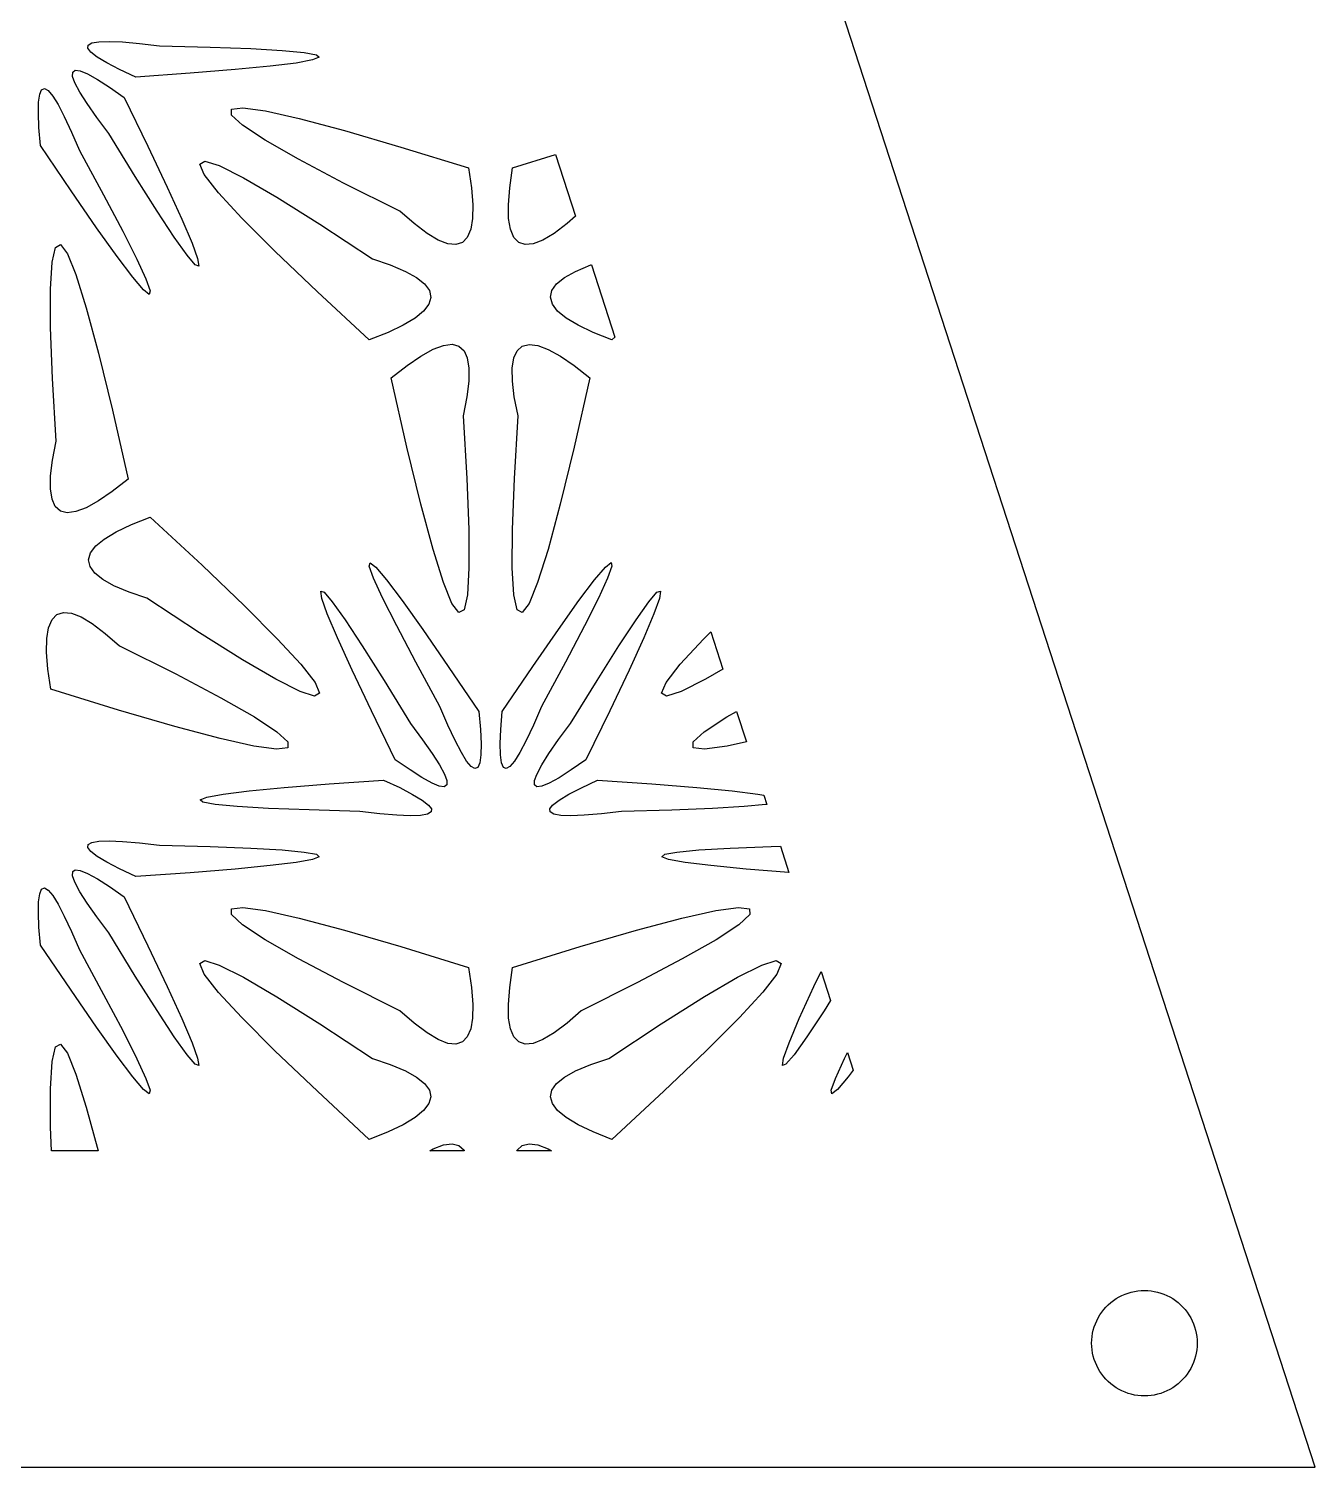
# Model space of a CAD drawing. Header units: metres. Extents: x -75 to 75, y 0 to 231.
# Drawn here: x 26.2 to 75, y 0 to 54.5 of the extents above; entities that cross this region are included whole.
import ezdxf

# ---------------------------------------------------------------- set-up
doc = ezdxf.new("R2010")
doc.units = ezdxf.units.M

msp = doc.modelspace()

# ---------------------------------------------------------------- linework, layer by layer
for p, q in [((75, 0), (0, 230.826)), ((28.5048, 53.9156), (28.6436, 53.9973)), ((28.6436, 53.9973), (28.9064, 54.0449)), ((28.9064, 54.0449), (29.2925, 54.0577)), ((29.2925, 54.0577), (29.8026, 54.0369)), ((29.8026, 54.0369), (30.452, 53.9813)), ((28.492, 53.7997), (28.5048, 53.9156)), ((28.6025, 53.6513), (28.492, 53.7997)), ((28.8471, 53.4622), (28.6025, 53.6513)), ((29.2028, 53.2475), (28.8471, 53.4622)), ((30.452, 53.9813), (31.2082, 53.8916)), ((31.2082, 53.8916), (33.1196, 53.8403)), ((33.1196, 53.8403), (34.6657, 53.78)), ((34.6657, 53.78), (35.855, 53.7116)), ((35.855, 53.7116), (36.6871, 53.6331)), ((36.6871, 53.6331), (37.149, 53.5477)), ((37.2575, 53.4537), (37.0027, 53.3501)), ((37.149, 53.5477), (37.2575, 53.4537)), ((27.9131, 52.8897), (28.0065, 52.9591)), ((28.0065, 52.9591), (28.195, 52.9367)), ((28.195, 52.9367), (28.4701, 52.824)), ((29.6899, 52.9933), (29.2028, 53.2475)), ((30.3072, 52.7039), (29.6899, 52.9933)), ((34.0691, 52.988), (32.3655, 52.8507)), ((35.4011, 53.1172), (34.0691, 52.988)), ((36.3789, 53.2358), (35.4011, 53.1172)), ((37.0027, 53.3501), (36.3789, 53.2358)), ((27.9115, 52.7279), (27.9131, 52.8897)), ((27.999, 52.486), (27.9115, 52.7279)), ((28.1892, 52.1292), (27.999, 52.486)), ((28.4701, 52.824), (28.8519, 52.6136)), ((28.8519, 52.6136), (29.3032, 52.3241)), ((32.3655, 52.8507), (30.3072, 52.7039)), ((26.6206, 51.749), (26.6628, 52.0534)), ((26.6628, 52.0534), (26.7355, 52.2243)), ((26.7355, 52.2243), (26.8417, 52.2718)), ((26.8417, 52.2718), (26.9822, 52.1917)), ((26.9822, 52.1917), (27.1579, 51.9839)), ((27.1579, 51.9839), (27.3592, 51.6614)), ((28.4621, 51.6966), (28.1892, 52.1292)), ((29.3032, 52.3241), (29.8634, 51.9332)), ((29.8634, 51.9332), (30.766, 50.0774)), ((26.6121, 51.334), (26.6206, 51.749)), ((26.6361, 50.7855), (26.6121, 51.334)), ((27.3592, 51.6614), (27.5969, 51.2048)), ((28.8268, 51.1754), (28.4621, 51.6966)), ((33.9292, 51.2608), (33.933, 51.4841)), ((33.933, 51.4841), (34.3607, 51.5364)), ((34.3607, 51.5364), (35.2195, 51.4189)), ((35.2195, 51.4189), (36.497, 51.1321)), ((26.6938, 50.1051), (26.6361, 50.7855)), ((27.5969, 51.2048), (27.8735, 50.6184)), ((29.2818, 50.566), (28.8268, 51.1754)), ((34.3484, 50.8742), (33.9292, 51.2608)), ((35.2061, 50.3102), (34.3484, 50.8742)), ((36.497, 51.1321), (38.2161, 50.6739)), ((27.8735, 50.6184), (28.1715, 49.922)), ((30.2864, 48.9313), (29.2818, 50.566)), ((36.4761, 49.585), (35.2061, 50.3102)), ((38.2161, 50.6739), (40.3534, 50.0501)), ((27.8511, 48.3945), (26.6938, 50.1051)), ((28.1715, 49.922), (29.0869, 48.2354)), ((30.766, 50.0774), (31.4998, 48.535)), ((40.3534, 50.0501), (42.9153, 49.257)), ((44.5847, 49.2576), (46.2138, 49.7619)), ((46.2138, 49.7619), (46.9716, 47.4298)), ((32.7324, 49.4066), (32.9214, 49.5203)), ((32.9022, 49.0066), (32.7324, 49.4066)), ((32.9214, 49.5203), (33.4694, 49.3484)), ((33.4694, 49.3484), (34.3906, 48.8864)), ((38.1819, 48.684), (36.4761, 49.585)), ((42.9153, 49.257), (43.0253, 48.4976)), ((44.4747, 48.4982), (44.5847, 49.2576)), ((31.1121, 47.6212), (30.2864, 48.9313)), ((33.4389, 48.315), (32.9022, 49.0066)), ((34.3906, 48.8864), (35.6499, 48.1505)), ((40.3149, 47.617), (38.1819, 48.684)), ((28.8199, 46.9921), (27.8511, 48.3945)), ((29.0869, 48.2354), (29.8084, 46.8639)), ((31.4998, 48.535), (32.0525, 47.3174)), ((34.3185, 47.3595), (33.4389, 48.315)), ((35.6499, 48.1505), (37.2847, 47.1214)), ((43.0253, 48.4976), (43.075, 47.8562)), ((44.425, 47.8568), (44.4747, 48.4982)), ((31.7641, 46.629), (31.1121, 47.6212)), ((40.8495, 47.1465), (40.3149, 47.617)), ((43.075, 47.8562), (43.0659, 47.3387)), ((44.4341, 47.3392), (44.425, 47.8568)), ((29.5991, 45.8989), (28.8199, 46.9921)), ((32.0525, 47.3174), (32.4403, 46.4025)), ((35.5714, 46.1029), (34.3185, 47.3595)), ((37.2847, 47.1214), (39.2709, 45.8118)), ((41.3446, 46.7747), (40.8495, 47.1465)), ((42.9996, 46.9328), (42.8677, 46.622)), ((43.0659, 47.3387), (42.9996, 46.9328)), ((44.5004, 46.9334), (44.4341, 47.3392)), ((44.6323, 46.6225), (44.5004, 46.9334)), ((46.6505, 47.1475), (46.1554, 46.7753)), ((46.9716, 47.4298), (46.6505, 47.1475)), ((27.2567, 46.2471), (27.45, 46.3544)), ((27.45, 46.3544), (27.7128, 46.0057)), ((29.8084, 46.8639), (30.3425, 45.8001)), ((32.2475, 45.9459), (31.7641, 46.629)), ((32.4403, 46.4025), (32.6491, 45.8199)), ((41.7692, 46.5227), (41.3446, 46.7747)), ((42.1334, 46.3795), (41.7692, 46.5227)), ((42.4335, 46.3518), (42.1334, 46.3795)), ((42.6835, 46.4324), (42.4335, 46.3518)), ((42.8677, 46.622), (42.6835, 46.4324)), ((44.8165, 46.433), (44.6323, 46.6225)), ((45.0665, 46.3523), (44.8165, 46.433)), ((45.3666, 46.3801), (45.0665, 46.3523)), ((45.7308, 46.5232), (45.3666, 46.3801)), ((46.1554, 46.7753), (45.7308, 46.5232)), ((27.1301, 45.6874), (27.2567, 46.2471)), ((27.7128, 46.0057), (28.0354, 45.2132)), ((30.1903, 45.1154), (29.5991, 45.8989)), ((32.554, 45.5875), (32.2475, 45.9459)), ((32.6491, 45.8199), (32.6881, 45.5357)), ((37.1848, 44.5627), (35.5714, 46.1029)), ((39.2709, 45.8118), (39.9459, 45.5833)), ((27.0708, 44.6588), (27.1301, 45.6874)), ((30.3425, 45.8001), (30.688, 45.0476)), ((32.6881, 45.5357), (32.554, 45.5875)), ((39.9459, 45.5833), (40.5254, 45.3376)), ((40.5254, 45.3376), (40.9462, 45.1021)), ((46.5527, 45.1026), (46.9736, 45.3381)), ((46.9736, 45.3381), (47.5525, 45.5838)), ((47.5525, 45.5838), (47.5695, 45.5895)), ((47.5695, 45.5895), (48.4606, 42.847)), ((28.0354, 45.2132), (28.4284, 43.9592)), ((30.601, 44.631), (30.1903, 45.1154)), ((30.688, 45.0476), (30.8461, 44.6001)), ((40.9462, 45.1021), (41.2485, 44.8586)), ((41.2485, 44.8586), (41.4295, 44.6065)), ((46.0694, 44.6065), (46.2505, 44.8586)), ((46.2505, 44.8586), (46.5527, 45.1026)), ((27.0778, 43.203), (27.0708, 44.6588)), ((30.8146, 44.465), (30.601, 44.631)), ((30.8461, 44.6001), (30.8146, 44.465)), ((39.1534, 42.7405), (37.1848, 44.5627)), ((41.4824, 44.3523), (41.4087, 44.0959)), ((41.4295, 44.6065), (41.4824, 44.3523)), ((46.0165, 44.3528), (46.0694, 44.6065)), ((46.0902, 44.0948), (46.0165, 44.3528)), ((28.4284, 43.9592), (28.8925, 42.2411)), ((41.2074, 43.8294), (40.8875, 43.5672)), ((41.4087, 44.0959), (41.2074, 43.8294)), ((46.2905, 43.83), (46.0902, 44.0948)), ((46.6152, 43.5651), (46.2905, 43.83)), ((27.151, 41.2772), (27.0778, 43.203)), ((40.4351, 43.2948), (39.8631, 43.023)), ((40.8875, 43.5672), (40.4351, 43.2948)), ((47.0649, 43.2943), (46.6152, 43.5651)), ((47.6331, 43.0241), (47.0649, 43.2943)), ((39.8631, 43.023), (39.1534, 42.7405)), ((41.963, 42.5295), (42.2904, 42.5706)), ((42.2904, 42.5706), (42.55, 42.5055)), ((44.9506, 42.5055), (45.2096, 42.5701)), ((45.2096, 42.5701), (45.537, 42.529)), ((48.3456, 42.7405), (47.6331, 43.0241)), ((48.4606, 42.847), (48.3456, 42.7405)), ((28.8925, 42.2411), (29.418, 40.0809)), ((40.5852, 41.7674), (41.1075, 42.1252)), ((41.1075, 42.1252), (41.5705, 42.3811)), ((41.5705, 42.3811), (41.963, 42.5295)), ((42.55, 42.5055), (42.7449, 42.3298)), ((42.7449, 42.3298), (42.8683, 42.0574)), ((42.8683, 42.0574), (42.9292, 41.6622)), ((44.5708, 41.6622), (44.6317, 42.0569)), ((44.6317, 42.0569), (44.7551, 42.3298)), ((44.7551, 42.3298), (44.9506, 42.5055)), ((45.537, 42.529), (45.9295, 42.3805)), ((45.9295, 42.3805), (46.3936, 42.1242)), ((46.3936, 42.1242), (46.9148, 41.7669)), ((39.9886, 41.2964), (40.5852, 41.7674)), ((42.9292, 41.6622), (42.9227, 41.172)), ((44.5773, 41.172), (44.5708, 41.6622)), ((46.9148, 41.7669), (47.5114, 41.2959)), ((27.2919, 38.8963), (27.151, 41.2772)), ((40.582, 38.6763), (39.9886, 41.2964)), ((42.9227, 41.172), (42.8501, 40.5759)), ((44.6499, 40.5754), (44.5773, 41.172)), ((47.5114, 41.2959), (46.918, 38.6758)), ((42.8501, 40.5759), (42.7081, 39.8608)), ((44.7919, 39.8603), (44.6499, 40.5754)), ((29.418, 40.0809), (30.0114, 37.4608)), ((42.7081, 39.8608), (42.849, 37.48)), ((44.651, 37.4811), (44.7919, 39.8603)), ((27.1499, 38.1812), (27.2919, 38.8963)), ((27.0773, 37.5852), (27.1499, 38.1812)), ((41.1075, 36.516), (40.582, 38.6763)), ((46.918, 38.6758), (46.3909, 36.5155)), ((27.0708, 37.095), (27.0773, 37.5852)), ((27.1317, 36.6998), (27.0708, 37.095)), ((30.0114, 37.4608), (29.4127, 36.9876)), ((42.849, 37.48), (42.9222, 35.5542)), ((44.5778, 35.5563), (44.651, 37.4811)), ((27.2551, 36.4274), (27.1317, 36.6998)), ((28.8925, 36.6319), (28.4295, 36.3761)), ((29.4127, 36.9876), (28.8925, 36.6319)), ((27.45, 36.2517), (27.2551, 36.4274)), ((27.7096, 36.1865), (27.45, 36.2517)), ((28.037, 36.2276), (27.7096, 36.1865)), ((28.4295, 36.3761), (28.037, 36.2276)), ((30.1369, 35.7342), (30.8466, 36.0167)), ((30.8466, 36.0167), (32.8152, 34.1945)), ((41.5716, 34.798), (41.1075, 36.516)), ((46.3909, 36.5155), (45.9284, 34.7974)), ((29.1125, 35.19), (29.5649, 35.4623)), ((29.5649, 35.4623), (30.1369, 35.7342)), ((42.9222, 35.5542), (42.9292, 34.0984)), ((44.5708, 34.0978), (44.5778, 35.5563)), ((28.5913, 34.6613), (28.7926, 34.9277)), ((28.7926, 34.9277), (29.1125, 35.19)), ((28.5176, 34.4049), (28.5913, 34.6613)), ((28.5705, 34.1507), (28.5176, 34.4049)), ((41.9657, 33.5408), (41.5716, 34.798)), ((45.9284, 34.7974), (45.5338, 33.5403)), ((28.7515, 33.8986), (28.5705, 34.1507)), ((29.0538, 33.6551), (28.7515, 33.8986)), ((32.8152, 34.1945), (34.4286, 32.6543)), ((39.1539, 34.1571), (39.1854, 34.2922)), ((39.312, 33.7096), (39.1539, 34.1571)), ((39.1854, 34.2922), (39.399, 34.1261)), ((39.399, 34.1261), (39.8097, 33.6417)), ((42.9292, 34.0984), (42.8699, 33.0698)), ((44.6301, 33.0692), (44.5708, 34.0978)), ((47.6903, 33.6412), (48.0994, 34.1245)), ((48.0994, 34.1245), (48.321, 34.2954)), ((48.3445, 34.156), (48.1853, 33.7032)), ((48.321, 34.2954), (48.3445, 34.156)), ((29.4746, 33.4196), (29.0538, 33.6551)), ((30.053, 33.1739), (29.4746, 33.4196)), ((39.6575, 32.9571), (39.312, 33.7096)), ((39.8097, 33.6417), (40.4009, 32.8583)), ((42.2872, 32.7515), (41.9657, 33.5408)), ((45.5338, 33.5403), (45.2122, 32.7509)), ((47.0985, 32.8577), (47.6903, 33.6412)), ((48.1853, 33.7032), (47.8387, 32.9507)), ((30.7291, 32.9453), (30.053, 33.1739)), ((32.7153, 31.6358), (30.7291, 32.9453)), ((37.352, 32.9341), (37.3119, 33.2177)), ((37.3119, 33.2177), (37.446, 33.1702)), ((37.5597, 32.3547), (37.352, 32.9341)), ((37.446, 33.1702), (37.7525, 32.8113)), ((37.7525, 32.8113), (38.2359, 32.1282)), ((40.1916, 31.8932), (39.6575, 32.9571)), ((40.4009, 32.8583), (41.1801, 31.7651)), ((42.55, 32.4027), (42.2872, 32.7515)), ((42.8699, 33.0698), (42.7433, 32.5101)), ((44.7567, 32.5111), (44.6301, 33.0692)), ((45.2122, 32.7509), (44.9506, 32.4033)), ((46.3194, 31.7651), (47.0985, 32.8577)), ((47.8387, 32.9507), (47.3084, 31.8927)), ((49.2657, 32.1298), (49.7485, 32.8113)), ((49.7485, 32.8113), (50.0551, 33.1702)), ((50.1491, 32.9341), (49.9408, 32.3547)), ((50.0551, 33.1702), (50.1891, 33.2177)), ((50.1891, 33.2177), (50.1491, 32.9341)), ((27.1323, 32.1352), (27.3165, 32.3248)), ((27.3165, 32.3248), (27.5665, 32.4054)), ((27.5665, 32.4054), (27.8666, 32.3776)), ((27.8666, 32.3776), (28.2308, 32.2345)), ((28.2308, 32.2345), (28.657, 31.9814)), ((34.4286, 32.6543), (35.6815, 31.3976)), ((37.9475, 31.4398), (37.5597, 32.3547)), ((42.7433, 32.5101), (42.55, 32.4027)), ((44.9506, 32.4033), (44.7567, 32.5111)), ((49.9408, 32.3547), (49.5541, 31.4398)), ((26.9341, 31.4185), (27.0004, 31.8243)), ((27.0004, 31.8243), (27.1323, 32.1352)), ((28.657, 31.9814), (29.1505, 31.6107)), ((34.3501, 30.6067), (32.7153, 31.6358)), ((38.2359, 32.1282), (38.8879, 31.1359)), ((40.9131, 30.5218), (40.1916, 31.8932)), ((41.1801, 31.7651), (42.1489, 30.3626)), ((45.3511, 30.3621), (46.3194, 31.7651)), ((47.3084, 31.8927), (46.5848, 30.5191)), ((48.6131, 31.137), (49.2657, 32.1298)), ((51.8191, 31.3976), (52.0919, 31.6711)), ((52.0919, 31.6711), (52.5515, 30.2567)), ((26.925, 30.901), (26.9341, 31.4185)), ((29.1505, 31.6107), (29.6851, 31.1402)), ((29.6851, 31.1402), (31.8181, 30.0732)), ((35.6815, 31.3976), (36.5632, 30.4401)), ((38.5002, 30.2222), (37.9475, 31.4398)), ((38.8879, 31.1359), (39.7136, 29.8259)), ((47.7869, 29.8259), (48.6131, 31.137)), ((49.5541, 31.4398), (48.9987, 30.22)), ((50.9368, 30.4395), (51.8191, 31.3976)), ((26.9747, 30.2596), (26.925, 30.901)), ((35.6094, 29.8708), (34.3501, 30.6067)), ((27.0847, 29.5001), (26.9747, 30.2596)), ((31.8181, 30.0732), (33.5239, 29.1722)), ((36.5632, 30.4401), (37.0978, 29.7506)), ((39.234, 28.6798), (38.5002, 30.2222)), ((41.8285, 28.8352), (40.9131, 30.5218)), ((42.1489, 30.3626), (43.3062, 28.652)), ((44.1938, 28.652), (45.3511, 30.3621)), ((46.5848, 30.5191), (45.6742, 28.8411)), ((48.9987, 30.22), (48.2665, 28.6782)), ((50.4022, 29.7501), (50.9368, 30.4395)), ((52.5515, 30.2567), (51.8896, 29.8708)), ((29.6466, 28.707), (27.0847, 29.5001)), ((36.5306, 29.4088), (35.6094, 29.8708)), ((37.0978, 29.7506), (37.2676, 29.3506)), ((39.7136, 29.8259), (40.7182, 28.1911)), ((46.7829, 28.1911), (47.7869, 29.8259)), ((50.2329, 29.3506), (50.4022, 29.7501)), ((51.8896, 29.8708), (50.9699, 29.4088)), ((33.5239, 29.1722), (34.7976, 28.4448)), ((37.0786, 29.2368), (36.5306, 29.4088)), ((37.2676, 29.3506), (37.0786, 29.2368)), ((50.422, 29.2368), (50.2329, 29.3506)), ((50.9699, 29.4088), (50.422, 29.2368)), ((31.7839, 28.0833), (29.6466, 28.707)), ((34.7976, 28.4448), (35.6516, 27.883)), ((40.1366, 26.824), (39.234, 28.6798)), ((42.1265, 28.1388), (41.8285, 28.8352)), ((43.3062, 28.652), (43.3639, 27.9716)), ((44.1367, 27.9722), (44.1938, 28.652)), ((45.6742, 28.8411), (45.3709, 28.1351)), ((48.2665, 28.6782), (47.364, 26.8224)), ((51.8484, 27.8825), (52.7024, 28.4443)), ((52.7024, 28.4443), (53.0718, 28.6552)), ((53.0718, 28.6552), (53.4468, 27.501)), ((33.503, 27.625), (31.7839, 28.0833)), ((35.6516, 27.883), (36.0708, 27.4963)), ((40.7182, 28.1911), (41.1732, 27.5818)), ((42.4031, 27.5524), (42.1265, 28.1388)), ((43.3639, 27.9716), (43.3879, 27.4232)), ((44.1121, 27.436), (44.1367, 27.9722)), ((45.3709, 28.1351), (45.0953, 27.5481)), ((46.3279, 27.5834), (46.7829, 28.1911)), ((51.4292, 27.4958), (51.8484, 27.8825)), ((34.7805, 27.3383), (33.503, 27.625)), ((35.6393, 27.2208), (34.7805, 27.3383)), ((36.067, 27.2731), (35.6393, 27.2208)), ((36.0708, 27.4963), (36.067, 27.2731)), ((41.1732, 27.5818), (41.5379, 27.0605)), ((42.6434, 27.0915), (42.4031, 27.5524)), ((43.3879, 27.4232), (43.3794, 27.0082)), ((44.1201, 27.0077), (44.1121, 27.436)), ((45.0953, 27.5481), (44.8566, 27.091)), ((45.9626, 27.0605), (46.3279, 27.5834)), ((51.433, 27.2726), (51.4292, 27.4958)), ((51.8607, 27.2202), (51.433, 27.2726)), ((52.7195, 27.3377), (51.8607, 27.2202)), ((53.4468, 27.501), (52.7195, 27.3377)), ((40.6968, 26.433), (40.1366, 26.824)), ((41.5379, 27.0605), (41.8108, 26.6274)), ((42.8421, 26.7732), (42.6434, 27.0915)), ((43.0178, 26.5655), (42.8421, 26.7732)), ((43.3794, 27.0082), (43.3372, 26.7038)), ((44.1628, 26.7033), (44.1201, 27.0077)), ((44.6579, 26.7732), (44.4822, 26.5649)), ((44.8566, 27.091), (44.6579, 26.7732)), ((45.6897, 26.6274), (45.9626, 27.0605)), ((47.364, 26.8224), (46.8064, 26.4336)), ((41.1481, 26.1436), (40.6968, 26.433)), ((41.8108, 26.6274), (42.001, 26.2712)), ((42.001, 26.2712), (42.0885, 26.0293)), ((43.1583, 26.4854), (43.0178, 26.5655)), ((43.2645, 26.5329), (43.1583, 26.4854)), ((43.3372, 26.7038), (43.2645, 26.5329)), ((44.2355, 26.5324), (44.1628, 26.7033)), ((44.3417, 26.4848), (44.2355, 26.5324)), ((44.4822, 26.5649), (44.3417, 26.4848)), ((45.412, 26.0293), (45.4985, 26.2685)), ((45.4985, 26.2685), (45.6897, 26.6274)), ((46.8064, 26.4336), (46.3498, 26.1414)), ((33.6211, 25.5214), (34.5989, 25.64)), ((34.5989, 25.64), (35.9309, 25.7692)), ((35.9309, 25.7692), (37.6345, 25.9064)), ((37.6345, 25.9064), (39.6928, 26.0533)), ((39.6928, 26.0533), (40.3101, 25.7639)), ((40.3101, 25.7639), (40.7972, 25.5096)), ((41.531, 25.9326), (41.1481, 26.1436)), ((41.805, 25.8205), (41.531, 25.9326)), ((41.9935, 25.798), (41.805, 25.8205)), ((42.0869, 25.8675), (41.9935, 25.798)), ((42.0885, 26.0293), (42.0869, 25.8675)), ((45.4136, 25.8675), (45.412, 26.0293)), ((45.507, 25.798), (45.4136, 25.8675)), ((45.6934, 25.8199), (45.507, 25.798)), ((45.9722, 25.9348), (45.6934, 25.8199)), ((46.3498, 26.1414), (45.9722, 25.9348)), ((46.714, 25.5155), (47.1899, 25.7628)), ((47.1899, 25.7628), (47.8072, 26.0528)), ((47.8072, 26.0528), (49.8666, 25.9059)), ((49.8666, 25.9059), (51.5702, 25.7708)), ((51.5702, 25.7708), (52.9011, 25.6394)), ((52.9011, 25.6394), (53.8789, 25.5209)), ((32.7425, 25.3035), (32.9973, 25.4071)), ((32.851, 25.2095), (32.7425, 25.3035)), ((33.3129, 25.1241), (32.851, 25.2095)), ((32.9973, 25.4071), (33.6211, 25.5214)), ((34.145, 25.0455), (33.3129, 25.1241)), ((40.7972, 25.5096), (41.1529, 25.295)), ((41.1529, 25.295), (41.3975, 25.1059)), ((41.3975, 25.1059), (41.508, 24.9574)), ((45.992, 24.9569), (46.1025, 25.1054)), ((46.1025, 25.1054), (46.3471, 25.2944)), ((46.3471, 25.2944), (46.714, 25.5155)), ((54.1871, 25.1235), (53.355, 25.0455)), ((53.8789, 25.5209), (54.1036, 25.4797)), ((54.1036, 25.4797), (54.2175, 25.1292)), ((54.2175, 25.1292), (54.1871, 25.1235)), ((35.3343, 24.9772), (34.145, 25.0455)), ((36.8804, 24.9168), (35.3343, 24.9772)), ((38.7918, 24.8656), (36.8804, 24.9168)), ((39.548, 24.7758), (38.7918, 24.8656)), ((40.1974, 24.7203), (39.548, 24.7758)), ((40.7075, 24.6995), (40.1974, 24.7203)), ((41.0936, 24.7123), (40.7075, 24.6995)), ((41.3564, 24.7598), (41.0936, 24.7123)), ((41.4952, 24.8415), (41.3564, 24.7598)), ((41.508, 24.9574), (41.4952, 24.8415)), ((46.0048, 24.841), (45.992, 24.9569)), ((46.1436, 24.7593), (46.0048, 24.841)), ((46.4064, 24.7118), (46.1436, 24.7593)), ((46.7925, 24.6989), (46.4064, 24.7118)), ((47.302, 24.7198), (46.7925, 24.6989)), ((47.9514, 24.7775), (47.302, 24.7198)), ((48.7082, 24.865), (47.9514, 24.7775)), ((50.6196, 24.9163), (48.7082, 24.865)), ((52.1657, 24.9767), (50.6196, 24.9163)), ((53.355, 25.0455), (52.1657, 24.9767)), ((28.492, 23.4888), (28.5048, 23.6047)), ((28.6025, 23.3403), (28.492, 23.4888)), ((28.5048, 23.6047), (28.6436, 23.6864)), ((28.6436, 23.6864), (28.9064, 23.7339)), ((28.9064, 23.7339), (29.2925, 23.7467)), ((29.2925, 23.7467), (29.8026, 23.7259)), ((29.8026, 23.7259), (30.452, 23.6703)), ((30.452, 23.6703), (31.2082, 23.5806)), ((31.2082, 23.5806), (33.1196, 23.5294)), ((33.1196, 23.5294), (34.6657, 23.469)), ((34.6657, 23.469), (35.855, 23.4007)), ((51.645, 23.4007), (52.8343, 23.4695)), ((52.8343, 23.4695), (54.3804, 23.5299)), ((54.3804, 23.5299), (54.734, 23.5394)), ((54.734, 23.5394), (55.0567, 22.5464)), ((28.8471, 23.1512), (28.6025, 23.3403)), ((29.2028, 22.9366), (28.8471, 23.1512)), ((29.6899, 22.6823), (29.2028, 22.9366)), ((36.3789, 22.9248), (35.4011, 22.8062)), ((35.855, 23.4007), (36.6871, 23.3221)), ((37.0027, 23.0391), (36.3789, 22.9248)), ((36.6871, 23.3221), (37.149, 23.2367)), ((37.2575, 23.1427), (37.0027, 23.0391)), ((37.149, 23.2367), (37.2575, 23.1427)), ((50.2425, 23.1432), (50.351, 23.2372)), ((50.4973, 23.0396), (50.2425, 23.1432)), ((50.351, 23.2372), (50.8129, 23.3227)), ((51.1211, 22.9253), (50.4973, 23.0396)), ((50.8129, 23.3227), (51.645, 23.4007)), ((52.0989, 22.8068), (51.1211, 22.9253)), ((27.9115, 22.4169), (27.9131, 22.5787)), ((27.999, 22.175), (27.9115, 22.4169)), ((27.9131, 22.5787), (28.0065, 22.6482)), ((28.0065, 22.6482), (28.195, 22.6257)), ((28.195, 22.6257), (28.4701, 22.513)), ((28.4701, 22.513), (28.8519, 22.3026)), ((30.3072, 22.3929), (29.6899, 22.6823)), ((32.3655, 22.5397), (30.3072, 22.3929)), ((34.0691, 22.677), (32.3655, 22.5397)), ((35.4011, 22.8062), (34.0691, 22.677)), ((53.4298, 22.6754), (52.0989, 22.8068)), ((55.0567, 22.5464), (53.4298, 22.6754)), ((26.6628, 21.7424), (26.7355, 21.9133)), ((26.7355, 21.9133), (26.8417, 21.9608)), ((26.8417, 21.9608), (26.9822, 21.8807)), ((26.9822, 21.8807), (27.1579, 21.673)), ((28.1892, 21.8182), (27.999, 22.175)), ((28.4621, 21.3857), (28.1892, 21.8182)), ((28.8519, 22.3026), (29.3032, 22.0132)), ((29.3032, 22.0132), (29.8634, 21.6222)), ((26.6121, 21.023), (26.6206, 21.438)), ((26.6206, 21.438), (26.6628, 21.7424)), ((27.1579, 21.673), (27.3592, 21.3504)), ((27.3592, 21.3504), (27.5969, 20.8938)), ((28.8268, 20.8644), (28.4621, 21.3857)), ((29.8634, 21.6222), (30.766, 19.7664)), ((26.6361, 20.4745), (26.6121, 21.023)), ((27.5969, 20.8938), (27.8735, 20.3074)), ((29.2818, 20.2551), (28.8268, 20.8644)), ((33.9292, 20.9499), (33.933, 21.1731)), ((34.3484, 20.5632), (33.9292, 20.9499)), ((33.933, 21.1731), (34.3607, 21.2254)), ((34.3607, 21.2254), (35.2195, 21.1079)), ((35.2195, 21.1079), (36.497, 20.8212)), ((36.497, 20.8212), (38.2161, 20.3629)), ((49.2839, 20.3635), (51.003, 20.8217)), ((51.003, 20.8217), (52.2805, 21.1085)), ((52.2805, 21.1085), (53.1393, 21.226)), ((53.1393, 21.226), (53.567, 21.1736)), ((53.5708, 20.9504), (53.1516, 20.5637)), ((53.567, 21.1736), (53.5708, 20.9504)), ((26.6938, 19.7942), (26.6361, 20.4745)), ((27.8735, 20.3074), (28.1715, 19.611)), ((30.2864, 18.6203), (29.2818, 20.2551)), ((35.2061, 19.9992), (34.3484, 20.5632)), ((38.2161, 20.3629), (40.3534, 19.7392)), ((47.1466, 19.7397), (49.2839, 20.3635)), ((53.1516, 20.5637), (52.2939, 19.9998)), ((27.8511, 18.0836), (26.6938, 19.7942)), ((30.766, 19.7664), (31.4998, 18.224)), ((36.4761, 19.274), (35.2061, 19.9992)), ((40.3534, 19.7392), (42.9153, 18.9461)), ((44.5847, 18.9466), (47.1466, 19.7397)), ((52.2939, 19.9998), (51.0153, 19.2702)), ((28.1715, 19.611), (29.0869, 17.9244)), ((32.7324, 19.0956), (32.9214, 19.2094)), ((32.9022, 18.6956), (32.7324, 19.0956)), ((32.9214, 19.2094), (33.4694, 19.0374)), ((38.1819, 18.373), (36.4761, 19.274)), ((51.0153, 19.2702), (49.3138, 18.3714)), ((54.0301, 19.0374), (54.578, 19.2094)), ((54.578, 19.2094), (54.7671, 19.0956)), ((54.7671, 19.0956), (54.5978, 18.6961)), ((31.1121, 17.3103), (30.2864, 18.6203)), ((33.4389, 18.004), (32.9022, 18.6956)), ((33.4694, 19.0374), (34.3906, 18.5754)), ((34.3906, 18.5754), (35.6499, 17.8395)), ((42.9153, 18.9461), (43.0253, 18.1866)), ((44.4747, 18.1872), (44.5847, 18.9466)), ((51.8511, 17.8411), (53.1104, 18.5754)), ((53.1104, 18.5754), (54.0301, 19.0374)), ((54.5978, 18.6961), (54.0611, 18.0045)), ((56.0002, 18.224), (56.274, 18.8)), ((56.274, 18.8), (56.632, 17.6981)), ((28.8199, 16.6811), (27.8511, 18.0836)), ((31.4998, 18.224), (32.0525, 17.0064)), ((34.3185, 17.0486), (33.4389, 18.004)), ((40.3149, 17.306), (38.1819, 18.373)), ((43.0253, 18.1866), (43.075, 17.5452)), ((44.425, 17.5458), (44.4747, 18.1872)), ((49.3138, 18.3714), (47.1851, 17.3065)), ((54.0611, 18.0045), (53.1809, 17.0486)), ((55.4459, 17.0064), (56.0002, 18.224)), ((29.0869, 17.9244), (29.8084, 16.553)), ((35.6499, 17.8395), (37.2847, 16.8104)), ((43.075, 17.5452), (43.0659, 17.0277)), ((44.4341, 17.0283), (44.425, 17.5458)), ((50.2153, 16.8114), (51.8511, 17.8411)), ((56.632, 17.6981), (56.3858, 17.3071)), ((31.7641, 16.318), (31.1121, 17.3103)), ((32.0525, 17.0064), (32.4403, 16.0915)), ((35.5714, 15.7919), (34.3185, 17.0486)), ((40.8495, 16.8355), (40.3149, 17.306)), ((43.0659, 17.0277), (42.9996, 16.6219)), ((44.5004, 16.6224), (44.4341, 17.0283)), ((47.1851, 17.3065), (46.6505, 16.8365)), ((53.1809, 17.0486), (51.9243, 15.7887)), ((55.0592, 16.0915), (55.4459, 17.0064)), ((56.3858, 17.3071), (55.7327, 16.3142)), ((29.5991, 15.5879), (28.8199, 16.6811)), ((29.8084, 16.553), (30.3425, 15.4891)), ((37.2847, 16.8104), (39.2709, 15.5009)), ((41.3446, 16.4638), (40.8495, 16.8355)), ((41.7692, 16.2117), (41.3446, 16.4638)), ((42.9996, 16.6219), (42.8677, 16.311)), ((44.6323, 16.3116), (44.5004, 16.6224)), ((46.1554, 16.4643), (45.7308, 16.2122)), ((46.6505, 16.8365), (46.1554, 16.4643)), ((48.2281, 15.5009), (50.2153, 16.8114)), ((27.1301, 15.3764), (27.2567, 15.9361)), ((27.2567, 15.9361), (27.45, 16.0435)), ((27.45, 16.0435), (27.7128, 15.6947)), ((32.2475, 15.6349), (31.7641, 16.318)), ((32.4403, 16.0915), (32.6491, 15.5089)), ((42.1334, 16.0686), (41.7692, 16.2117)), ((42.4335, 16.0408), (42.1334, 16.0686)), ((42.6835, 16.1214), (42.4335, 16.0408)), ((42.8677, 16.311), (42.6835, 16.1214)), ((44.8165, 16.122), (44.6323, 16.3116)), ((45.0665, 16.0413), (44.8165, 16.122)), ((45.3666, 16.0691), (45.0665, 16.0413)), ((45.7308, 16.2122), (45.3666, 16.0691)), ((54.8509, 15.5121), (55.0592, 16.0915)), ((55.7327, 16.3142), (55.252, 15.6349)), ((27.0708, 14.3478), (27.1301, 15.3764)), ((27.7128, 15.6947), (28.0354, 14.9022)), ((30.1903, 14.8045), (29.5991, 15.5879)), ((30.3425, 15.4891), (30.688, 14.7366)), ((32.554, 15.2766), (32.2475, 15.6349)), ((32.6881, 15.2248), (32.554, 15.2766)), ((32.6491, 15.5089), (32.6881, 15.2248)), ((37.1848, 14.2517), (35.5714, 15.7919)), ((39.2709, 15.5009), (39.9459, 15.2723)), ((39.9459, 15.2723), (40.5254, 15.0266)), ((46.9736, 15.0272), (47.5525, 15.2728)), ((47.5525, 15.2728), (48.2281, 15.5009)), ((51.9243, 15.7887), (50.3141, 14.2522)), ((54.8109, 15.2285), (54.8509, 15.5121)), ((54.9449, 15.276), (54.8109, 15.2285)), ((55.252, 15.6349), (54.9449, 15.276)), ((56.8147, 14.742), (57.1591, 15.4913)), ((57.1591, 15.4913), (57.2743, 15.7211)), ((57.2743, 15.7211), (57.493, 15.048)), ((28.0354, 14.9022), (28.4284, 13.6482)), ((30.601, 14.3201), (30.1903, 14.8045)), ((30.688, 14.7366), (30.8461, 14.2891)), ((40.5254, 15.0266), (40.9462, 14.7911)), ((40.9462, 14.7911), (41.2485, 14.5476)), ((46.2505, 14.5476), (46.5527, 14.7916)), ((46.5527, 14.7916), (46.9736, 15.0272)), ((56.6555, 14.2902), (56.8147, 14.742)), ((57.3044, 14.7986), (56.9006, 14.3217)), ((57.493, 15.048), (57.3044, 14.7986)), ((27.0778, 12.892), (27.0708, 14.3478)), ((30.8146, 14.154), (30.601, 14.3201)), ((30.8461, 14.2891), (30.8146, 14.154)), ((39.1534, 12.4295), (37.1848, 14.2517)), ((41.2485, 14.5476), (41.4295, 14.2955)), ((41.4295, 14.2955), (41.4824, 14.0413)), ((46.0165, 14.0418), (46.0694, 14.2955)), ((46.0694, 14.2955), (46.2505, 14.5476)), ((50.3141, 14.2522), (48.3456, 12.4295)), ((56.679, 14.1508), (56.6555, 14.2902)), ((56.9006, 14.3217), (56.679, 14.1508)), ((28.4284, 13.6482), (28.8737, 12)), ((41.4087, 13.7849), (41.2074, 13.5184)), ((41.4824, 14.0413), (41.4087, 13.7849)), ((46.0902, 13.7839), (46.0165, 14.0418)), ((46.2905, 13.519), (46.0902, 13.7839)), ((40.8875, 13.2562), (40.4351, 12.9839)), ((41.2074, 13.5184), (40.8875, 13.2562)), ((46.6152, 13.2541), (46.2905, 13.519)), ((47.0649, 12.9833), (46.6152, 13.2541)), ((27.1117, 12), (27.0778, 12.892)), ((39.8631, 12.712), (39.1534, 12.4295)), ((40.4351, 12.9839), (39.8631, 12.712)), ((47.6331, 12.7131), (47.0649, 12.9833)), ((48.3456, 12.4295), (47.6331, 12.7131)), ((28.8737, 12), (27.1117, 12)), ((41.4437, 12), (41.5705, 12.0701)), ((42.7534, 12), (41.4437, 12)), ((41.5705, 12.0701), (41.963, 12.2186)), ((41.963, 12.2186), (42.2904, 12.2597)), ((42.2904, 12.2597), (42.55, 12.1945)), ((42.55, 12.1945), (42.7449, 12.0188)), ((42.7449, 12.0188), (42.7534, 12)), ((44.7466, 12), (44.7551, 12.0188)), ((46.0554, 12), (44.7466, 12)), ((44.7551, 12.0188), (44.9506, 12.1945)), ((44.9506, 12.1945), (45.2096, 12.2591)), ((45.2096, 12.2591), (45.537, 12.218)), ((45.537, 12.218), (45.9295, 12.0695)), ((45.9295, 12.0695), (46.0554, 12)), ((67.6763, 6.51193), (67.7916, 6.56183)), ((67.7916, 6.56183), (67.9098, 6.60439)), ((67.9098, 6.60439), (68.0305, 6.63943)), ((68.0305, 6.63943), (68.1531, 6.66685)), ((68.1531, 6.66685), (68.2772, 6.68651)), ((68.2772, 6.68651), (68.4023, 6.69833)), ((68.4023, 6.69833), (68.5279, 6.70227)), ((68.5279, 6.70227), (68.6534, 6.69833)), ((68.6534, 6.69833), (68.7785, 6.68651)), ((68.7785, 6.68651), (68.9026, 6.66685)), ((68.9026, 6.66685), (69.0252, 6.63943)), ((69.0252, 6.63943), (69.1459, 6.60439)), ((69.1459, 6.60439), (69.2641, 6.56183)), ((69.2641, 6.56183), (69.3794, 6.51193)), ((66.9868, 5.97713), (67.0699, 6.07137)), ((67.0699, 6.07137), (67.1588, 6.16022)), ((67.1588, 6.16022), (67.253, 6.2433)), ((67.253, 6.2433), (67.3523, 6.32031)), ((67.3523, 6.32031), (67.4562, 6.39093)), ((67.4562, 6.39093), (67.5643, 6.4549)), ((67.5643, 6.4549), (67.6763, 6.51193)), ((69.3794, 6.51193), (69.4914, 6.4549)), ((69.4914, 6.4549), (69.5995, 6.39093)), ((69.5995, 6.39093), (69.7034, 6.32031)), ((69.7034, 6.32031), (69.8027, 6.2433)), ((69.8027, 6.2433), (69.897, 6.16022)), ((69.897, 6.16022), (69.9858, 6.07137)), ((69.9858, 6.07137), (70.0689, 5.97713)), ((66.6683, 5.43852), (66.7182, 5.55383)), ((66.7182, 5.55383), (66.7752, 5.66579)), ((66.7752, 5.66579), (66.8392, 5.77393)), ((66.8392, 5.77393), (66.9098, 5.87784)), ((66.9098, 5.87784), (66.9868, 5.97713)), ((70.0689, 5.97713), (70.1459, 5.87784)), ((70.1459, 5.87784), (70.2165, 5.77393)), ((70.2165, 5.77393), (70.2805, 5.66579)), ((70.2805, 5.66579), (70.3375, 5.55383)), ((70.3375, 5.55383), (70.3874, 5.43852)), ((66.5318, 4.82785), (66.5436, 4.95294)), ((66.5436, 4.95294), (66.5633, 5.07704)), ((66.5633, 5.07704), (66.5907, 5.19966)), ((66.5907, 5.19966), (66.6257, 5.32031)), ((66.6257, 5.32031), (66.6683, 5.43852)), ((70.3874, 5.43852), (70.43, 5.32031)), ((70.43, 5.32031), (70.465, 5.19966)), ((70.465, 5.19966), (70.4924, 5.07704)), ((70.4924, 5.07704), (70.5121, 4.95294)), ((70.5121, 4.95294), (70.5239, 4.82785)), ((66.5279, 4.70227), (66.5318, 4.82785)), ((66.5318, 4.57669), (66.5279, 4.70227)), ((66.5436, 4.45161), (66.5318, 4.57669)), ((66.5633, 4.32751), (66.5436, 4.45161)), ((70.5121, 4.45161), (70.4924, 4.32751)), ((70.5239, 4.57669), (70.5121, 4.45161)), ((70.5239, 4.82785), (70.5279, 4.70227)), ((70.5279, 4.70227), (70.5239, 4.57669)), ((66.5907, 4.2049), (66.5633, 4.32751)), ((66.6257, 4.08424), (66.5907, 4.2049)), ((66.6683, 3.96602), (66.6257, 4.08424)), ((66.7182, 3.85072), (66.6683, 3.96602)), ((66.7752, 3.73877), (66.7182, 3.85072)), ((70.3375, 3.85072), (70.2805, 3.73877)), ((70.3874, 3.96602), (70.3375, 3.85072)), ((70.43, 4.08424), (70.3874, 3.96602)), ((70.465, 4.2049), (70.43, 4.08424)), ((70.4924, 4.32751), (70.465, 4.2049)), ((66.8392, 3.63062), (66.7752, 3.73877)), ((66.9098, 3.5267), (66.8392, 3.63062)), ((66.9868, 3.42743), (66.9098, 3.5267)), ((67.0699, 3.33318), (66.9868, 3.42743)), ((67.1588, 3.24434), (67.0699, 3.33318)), ((69.9858, 3.33318), (69.897, 3.24434)), ((70.0689, 3.42743), (69.9858, 3.33318)), ((70.1459, 3.5267), (70.0689, 3.42743)), ((70.2165, 3.63062), (70.1459, 3.5267)), ((70.2805, 3.73877), (70.2165, 3.63062)), ((67.253, 3.16125), (67.1588, 3.24434)), ((67.3523, 3.08424), (67.253, 3.16125)), ((67.4562, 3.01363), (67.3523, 3.08424)), ((67.5643, 2.94966), (67.4562, 3.01363)), ((67.6763, 2.89262), (67.5643, 2.94966)), ((67.7916, 2.84273), (67.6763, 2.89262)), ((67.9098, 2.80016), (67.7916, 2.84273)), ((68.0305, 2.76511), (67.9098, 2.80016)), ((68.1531, 2.7377), (68.0305, 2.76511)), ((68.2772, 2.71805), (68.1531, 2.7377)), ((68.9026, 2.7377), (68.7785, 2.71805)), ((69.0252, 2.76511), (68.9026, 2.7377)), ((69.1459, 2.80016), (69.0252, 2.76511)), ((69.2641, 2.84273), (69.1459, 2.80016)), ((69.3794, 2.89262), (69.2641, 2.84273)), ((69.4914, 2.94966), (69.3794, 2.89262)), ((69.5995, 3.01363), (69.4914, 2.94966)), ((69.7034, 3.08424), (69.5995, 3.01363)), ((69.8027, 3.16125), (69.7034, 3.08424)), ((69.897, 3.24434), (69.8027, 3.16125)), ((68.4023, 2.70622), (68.2772, 2.71805)), ((68.5279, 2.70227), (68.4023, 2.70622)), ((68.6534, 2.70622), (68.5279, 2.70227)), ((68.7785, 2.71805), (68.6534, 2.70622)), ((-75, 0), (75, 0))]:
    msp.add_line(p, q)

doc.saveas('drawing.dxf')
